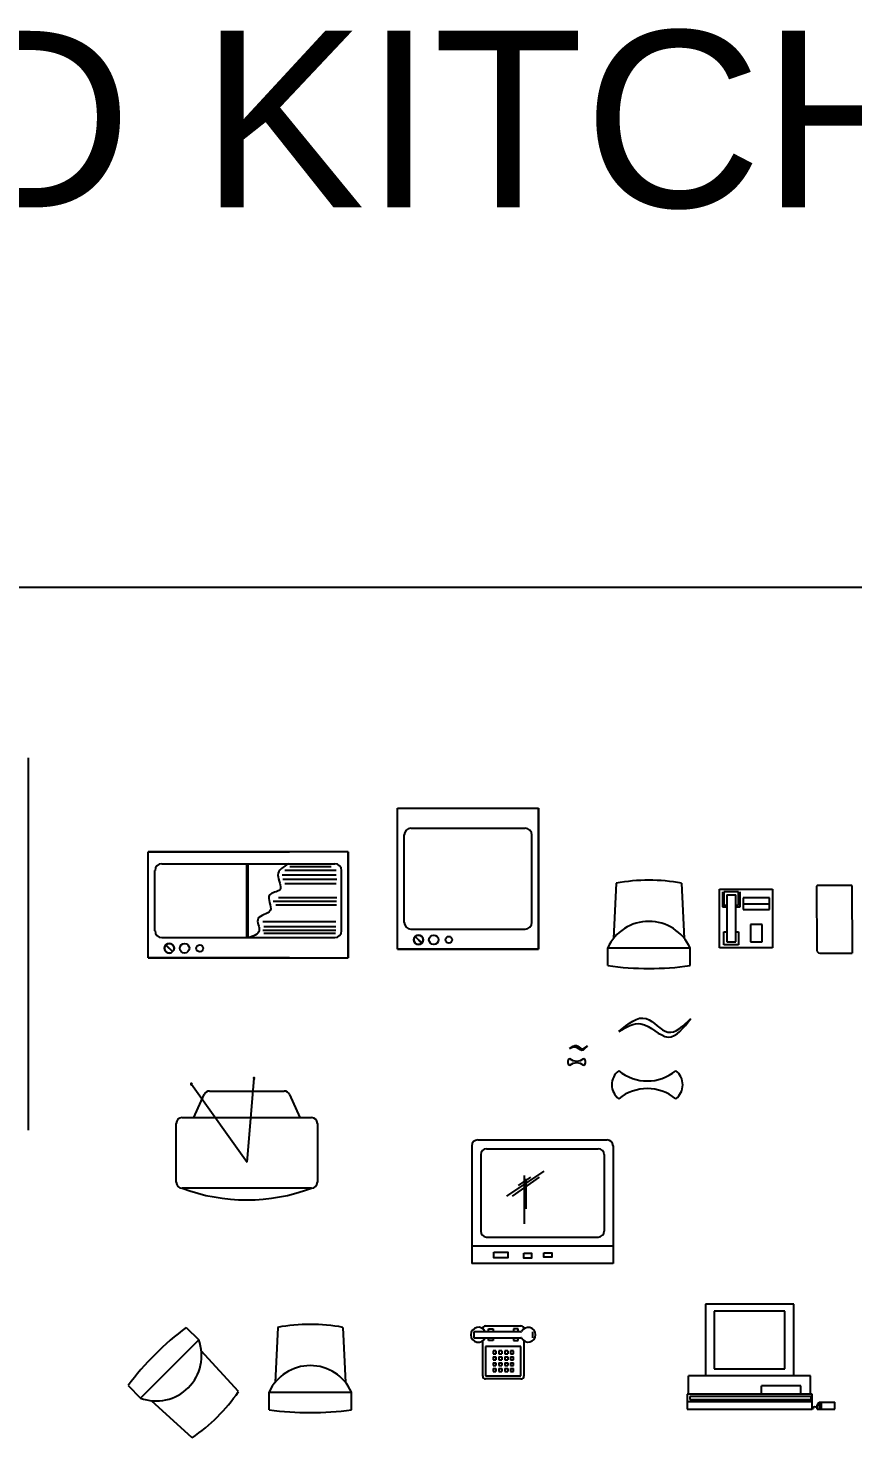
# Model space of a CAD drawing. Header units: metres. Extents: x 3586 to 7307, y 3108 to 6437.
# Drawn here: x 4054.568 to 4054.956, y 3258.491 to 3259.154 of the extents above; entities that cross this region are included whole.
import ezdxf

# ---------------------------------------------------------------- set-up
doc = ezdxf.new("R2010")
doc.units = ezdxf.units.M
doc.layers.add('FURNITURE', color=40, linetype='Continuous')
doc.styles.get("Standard").update_dxf_attribs({"font": 'arial.ttf'})

msp = doc.modelspace()

# ---------------------------------------------------------------- linework, layer by layer
for p, q in [((4053.86231, 3258.89069), (4055.30053, 3258.89069)), ((4054.56834, 3258.81038), (4054.56834, 3258.63524)), ((4054.77707, 3258.62791), (4054.77707, 3258.57257)), ((4054.77983, 3258.63067), (4054.84071, 3258.63067)), ((4054.78399, 3258.62652), (4054.83656, 3258.62652)), ((4054.84348, 3258.62791), (4054.84348, 3258.57257)), ((4054.78122, 3258.62376), (4054.78122, 3258.58778)), ((4054.83933, 3258.62376), (4054.83933, 3258.58778)), ((4054.79353, 3258.60422), (4054.81115, 3258.61595)), ((4054.79624, 3258.60422), (4054.80889, 3258.61324)), ((4054.79895, 3258.60918), (4054.80483, 3258.61324)), ((4054.80172, 3258.61397), (4054.80172, 3258.59121)), ((4054.80251, 3258.61238), (4054.80251, 3258.59833)), ((4054.77707, 3258.58087), (4054.84348, 3258.58087)), ((4054.78399, 3258.58502), (4054.83656, 3258.58502)), ((4054.84348, 3258.57257), (4054.77707, 3258.57257))]:
    msp.add_line(p, q)
for points in [[(4054.78733, 3258.57784), (4054.79406, 3258.57784), (4054.79406, 3258.5752), (4054.78733, 3258.5752)], [(4054.80151, 3258.57748), (4054.80511, 3258.57748), (4054.80511, 3258.57508), (4054.80151, 3258.57508)], [(4054.81088, 3258.5776), (4054.81473, 3258.5776), (4054.81473, 3258.57556), (4054.81088, 3258.57556)]]:
    msp.add_lwpolyline(points, close=True)
for centre, radius, start, end in [((4054.82429, 3258.66735), 0.00208, 127.74981, 232.25019), ((4054.82637, 3258.67309), 0.0053, 230.66776, 309.33224), ((4054.82637, 3258.6616), 0.0053, 50.66776, 129.33224), ((4054.82846, 3258.66735), 0.00208, 307.74981, 52.25019), ((4054.85126, 3258.65663), 0.00833, 127.74981, 232.25019), ((4054.8596, 3258.6796), 0.02119, 230.66776, 309.33224), ((4054.86793, 3258.65663), 0.00833, 307.74981, 52.25019), ((4054.8596, 3258.63365), 0.02119, 50.66776, 129.33224), ((4054.77983, 3258.62791), 0.00277, 90, 180), ((4054.78399, 3258.62376), 0.00277, 90, 180), ((4054.83656, 3258.62376), 0.00277, 0, 90), ((4054.84071, 3258.62791), 0.00277, 0, 90), ((4054.78399, 3258.58778), 0.00277, 180, 270), ((4054.83656, 3258.58778), 0.00277, 270, 0)]:
    msp.add_arc(centre, radius, start, end)
for points in [[(4054.84628, 3258.68175), (4054.8591, 3258.68777), (4054.86928, 3258.68137), (4054.88011, 3258.68785)], [(4054.84628, 3258.68175), (4054.85661, 3258.68533), (4054.8694, 3258.67909), (4054.88011, 3258.68785)], [(4054.82305, 3258.67363), (4054.82625, 3258.67513), (4054.8288, 3258.67353), (4054.8315, 3258.67515)], [(4054.82305, 3258.67363), (4054.82563, 3258.67452), (4054.82883, 3258.67296), (4054.8315, 3258.67515)]]:
    msp.add_spline(points, degree=3)
at = {"layer": 'FURNITURE'}
for p, q in [((4054.74206, 3258.72037), (4054.74206, 3258.78678)), ((4054.74206, 3258.72037), (4054.74206, 3258.78678)), ((4054.74206, 3258.78678), (4054.80847, 3258.78678)), ((4054.74206, 3258.78678), (4054.80847, 3258.78678)), ((4054.80847, 3258.72037), (4054.80847, 3258.78678)), ((4054.80847, 3258.78678), (4054.80847, 3258.72037)), ((4054.74522, 3258.73302), (4054.74522, 3258.77413)), ((4054.74838, 3258.77729), (4054.80214, 3258.77729)), ((4054.8053, 3258.73302), (4054.8053, 3258.77413)), ((4054.62484, 3258.76618), (4054.69125, 3258.76618)), ((4054.71892, 3258.76618), (4054.62484, 3258.76618)), ((4054.62484, 3258.71637), (4054.62484, 3258.76618)), ((4054.62484, 3258.71637), (4054.62484, 3258.76618)), ((4054.71892, 3258.76618), (4054.71892, 3258.71637)), ((4054.71892, 3258.71637), (4054.71892, 3258.76618)), ((4054.63117, 3258.76058), (4054.7126, 3258.76058)), ((4054.67119, 3258.72586), (4054.67119, 3258.76058)), ((4054.67188, 3258.72586), (4054.67188, 3258.76058)), ((4054.628, 3258.72902), (4054.628, 3258.75742)), ((4054.71576, 3258.72902), (4054.71576, 3258.75742)), ((4054.845, 3258.75144), (4054.84375, 3258.72549)), ((4054.87571, 3258.75144), (4054.87696, 3258.72549)), ((4054.93923, 3258.75005), (4054.93933, 3258.71989)), ((4054.95556, 3258.75038), (4054.93951, 3258.75033)), ((4054.95584, 3258.75011), (4054.95594, 3258.71856)), ((4054.74838, 3258.72985), (4054.80214, 3258.72985)), ((4054.75032, 3258.72638), (4054.75032, 3258.72638)), ((4054.75037, 3258.72643), (4054.75037, 3258.72643)), ((4054.75055, 3258.72616), (4054.75057, 3258.72618)), ((4054.75055, 3258.72616), (4054.75327, 3258.72343)), ((4054.75057, 3258.72618), (4054.7533, 3258.72345)), ((4054.75057, 3258.72618), (4054.75057, 3258.72618)), ((4054.75059, 3258.7262), (4054.75332, 3258.72348)), ((4054.75059, 3258.7262), (4054.75332, 3258.72348)), ((4054.7535, 3258.72643), (4054.7535, 3258.72643)), ((4054.75354, 3258.72638), (4054.75354, 3258.72638)), ((4054.63117, 3258.72586), (4054.7126, 3258.72586)), ((4054.63311, 3258.72239), (4054.63311, 3258.72239)), ((4054.63315, 3258.72243), (4054.63315, 3258.72243)), ((4054.63333, 3258.72216), (4054.63335, 3258.72219)), ((4054.63333, 3258.72216), (4054.63606, 3258.71944)), ((4054.63335, 3258.72219), (4054.63335, 3258.72219)), ((4054.63335, 3258.72219), (4054.63608, 3258.71946)), ((4054.63338, 3258.72221), (4054.6361, 3258.71948)), ((4054.63338, 3258.72221), (4054.6361, 3258.71948)), ((4054.63628, 3258.72243), (4054.63628, 3258.72243)), ((4054.63633, 3258.72239), (4054.63633, 3258.72239)), ((4054.74206, 3258.72037), (4054.80847, 3258.72037)), ((4054.80847, 3258.72037), (4054.74206, 3258.72037)), ((4054.75032, 3258.72325), (4054.75032, 3258.72325)), ((4054.75037, 3258.72321), (4054.75037, 3258.72321)), ((4054.7535, 3258.72321), (4054.7535, 3258.72321)), ((4054.75354, 3258.72325), (4054.75354, 3258.72325)), ((4054.84098, 3258.7127), (4054.84098, 3258.721)), ((4054.84098, 3258.721), (4054.87972, 3258.721)), ((4054.87972, 3258.7127), (4054.87972, 3258.721)), ((4054.69125, 3258.71637), (4054.62484, 3258.71637)), ((4054.62484, 3258.71637), (4054.71892, 3258.71637)), ((4054.63311, 3258.71926), (4054.63311, 3258.71926)), ((4054.63315, 3258.71922), (4054.63315, 3258.71922)), ((4054.63628, 3258.71922), (4054.63628, 3258.71922)), ((4054.63633, 3258.71926), (4054.63633, 3258.71926)), ((4054.94072, 3258.71851), (4054.95594, 3258.71856)), ((4054.64514, 3258.65694), (4054.67133, 3258.6203)), ((4054.65362, 3258.65365), (4054.68876, 3258.65365)), ((4054.67133, 3258.6203), (4054.6746, 3258.65962)), ((4054.64628, 3258.6412), (4054.65109, 3258.65201)), ((4054.69129, 3258.65201), (4054.69609, 3258.6412)), ((4054.64075, 3258.6412), (4054.70162, 3258.6412)), ((4054.63798, 3258.61076), (4054.63798, 3258.63844)), ((4054.70439, 3258.63844), (4054.70439, 3258.61076)), ((4054.70162, 3258.608), (4054.64075, 3258.608)), ((4054.92849, 3258.55348), (4054.88698, 3258.55348)), ((4054.88698, 3258.55348), (4054.88698, 3258.51966)), ((4054.92434, 3258.5501), (4054.89113, 3258.5501)), ((4054.89113, 3258.5501), (4054.89113, 3258.52305)), ((4054.92434, 3258.52305), (4054.92434, 3258.5501)), ((4054.92849, 3258.51966), (4054.92849, 3258.55348)), ((4054.6427, 3258.54252), (4054.64857, 3258.53665)), ((4054.68571, 3258.54253), (4054.68446, 3258.51658)), ((4054.71641, 3258.54253), (4054.71766, 3258.51658)), ((4054.64857, 3258.53665), (4054.62118, 3258.50926)), ((4054.66725, 3258.51229), (4054.64979, 3258.53152)), ((4054.89113, 3258.52305), (4054.92434, 3258.52305)), ((4054.61531, 3258.51513), (4054.62118, 3258.50926)), ((4054.87905, 3258.51105), (4054.87905, 3258.51966)), ((4054.93642, 3258.51966), (4054.87905, 3258.51966)), ((4054.93181, 3258.51505), (4054.91336, 3258.51505)), ((4054.91336, 3258.51105), (4054.91336, 3258.51505)), ((4054.93181, 3258.51105), (4054.93181, 3258.51505)), ((4054.93642, 3258.51105), (4054.93642, 3258.51966)), ((4054.64554, 3258.49057), (4054.62631, 3258.50804)), ((4054.68169, 3258.50379), (4054.68169, 3258.51209)), ((4054.68169, 3258.51209), (4054.72043, 3258.51209)), ((4054.72043, 3258.50379), (4054.72043, 3258.51209)), ((4054.9371, 3258.51105), (4054.87837, 3258.51105)), ((4054.87837, 3258.51105), (4054.87837, 3258.50398)), ((4054.9371, 3258.50752), (4054.87837, 3258.50752)), ((4054.93675, 3258.51), (4054.87966, 3258.51)), ((4054.87966, 3258.51), (4054.87966, 3258.50853)), ((4054.87966, 3258.50853), (4054.93675, 3258.50853)), ((4054.93675, 3258.50853), (4054.93675, 3258.51)), ((4054.9371, 3258.50398), (4054.9371, 3258.51105)), ((4054.93957, 3258.5057), (4054.9405, 3258.50737)), ((4054.9405, 3258.50737), (4054.9405, 3258.50398)), ((4054.9405, 3258.50737), (4054.94789, 3258.50737)), ((4054.94144, 3258.50737), (4054.94144, 3258.50398)), ((4054.94789, 3258.50398), (4054.94789, 3258.50737)), ((4054.87837, 3258.50398), (4054.9371, 3258.50398)), ((4054.93751, 3258.50408), (4054.9371, 3258.50424)), ((4054.93767, 3258.5044), (4054.93751, 3258.50408)), ((4054.93783, 3258.50504), (4054.93767, 3258.5044)), ((4054.93831, 3258.5052), (4054.93783, 3258.50504)), ((4054.93895, 3258.50504), (4054.93831, 3258.5052)), ((4054.93957, 3258.50484), (4054.93895, 3258.50504)), ((4054.93957, 3258.50398), (4054.93957, 3258.5057)), ((4054.93957, 3258.50398), (4054.94789, 3258.50398))]:
    msp.add_line(p, q, dxfattribs=at)
at = {"layer": 'FURNITURE', "color": 253}
for p, q in [((4054.71088, 3258.75911), (4054.69139, 3258.75911)), ((4054.71324, 3258.75527), (4054.68785, 3258.75527)), ((4054.71353, 3258.7532), (4054.68815, 3258.7532)), ((4054.71324, 3258.75734), (4054.68903, 3258.75734)), ((4054.71324, 3258.75113), (4054.68903, 3258.75113)), ((4054.71342, 3258.74283), (4054.68361, 3258.74283)), ((4054.71342, 3258.74106), (4054.68485, 3258.74106)), ((4054.7136, 3258.7446), (4054.68608, 3258.7446)), ((4054.71307, 3258.73329), (4054.67867, 3258.73329)), ((4054.71307, 3258.72923), (4054.67867, 3258.72923)), ((4054.71307, 3258.73099), (4054.6792, 3258.73099)), ((4054.7129, 3258.72781), (4054.6792, 3258.72781))]:
    msp.add_line(p, q, dxfattribs=at)
at = {"layer": 'FURNITURE', "linetype": 'Continuous'}
for p, q in [((4054.89357, 3258.74868), (4054.91848, 3258.74868)), ((4054.89357, 3258.72101), (4054.89357, 3258.74868)), ((4054.89496, 3258.7473), (4054.89496, 3258.74038)), ((4054.90257, 3258.7473), (4054.89565, 3258.7473)), ((4054.89565, 3258.7473), (4054.89565, 3258.74107)), ((4054.89703, 3258.74591), (4054.90118, 3258.74591)), ((4054.89703, 3258.74591), (4054.89703, 3258.72378)), ((4054.90118, 3258.72378), (4054.90118, 3258.74591)), ((4054.90257, 3258.74107), (4054.90257, 3258.7473)), ((4054.90326, 3258.74038), (4054.90326, 3258.7473)), ((4054.91848, 3258.74868), (4054.91848, 3258.72101)), ((4054.89496, 3258.74038), (4054.89703, 3258.74038)), ((4054.89565, 3258.74107), (4054.89703, 3258.74107)), ((4054.90118, 3258.74107), (4054.90257, 3258.74107)), ((4054.90118, 3258.74038), (4054.90326, 3258.74038)), ((4054.91709, 3258.74453), (4054.90464, 3258.74453)), ((4054.90464, 3258.74453), (4054.90464, 3258.739)), ((4054.90464, 3258.74176), (4054.91709, 3258.74176)), ((4054.91709, 3258.739), (4054.91709, 3258.74453)), ((4054.90464, 3258.739), (4054.91709, 3258.739)), ((4054.89565, 3258.72239), (4054.89565, 3258.72862)), ((4054.89565, 3258.72862), (4054.89703, 3258.72862)), ((4054.90118, 3258.72862), (4054.90257, 3258.72862)), ((4054.90257, 3258.72862), (4054.90257, 3258.72239)), ((4054.9081, 3258.73208), (4054.9081, 3258.72378)), ((4054.91364, 3258.73208), (4054.9081, 3258.73208)), ((4054.91364, 3258.72378), (4054.91364, 3258.73208)), ((4054.91848, 3258.72101), (4054.89357, 3258.72101)), ((4054.90257, 3258.72239), (4054.89565, 3258.72239)), ((4054.89703, 3258.72378), (4054.90118, 3258.72378)), ((4054.9081, 3258.72378), (4054.91364, 3258.72378)), ((4054.80016, 3258.54042), (4054.77802, 3258.54042)), ((4054.77802, 3258.54042), (4054.77802, 3258.53766)), ((4054.78348, 3258.54319), (4054.80016, 3258.54319)), ((4054.78494, 3258.54042), (4054.78494, 3258.54181)), ((4054.78494, 3258.54181), (4054.78702, 3258.54181)), ((4054.78702, 3258.54181), (4054.78702, 3258.54042)), ((4054.7967, 3258.54181), (4054.7967, 3258.54042)), ((4054.79878, 3258.54181), (4054.7967, 3258.54181)), ((4054.79878, 3258.54042), (4054.79878, 3258.54181)), ((4054.80569, 3258.53766), (4054.80569, 3258.54042)), ((4054.77802, 3258.53766), (4054.80016, 3258.53766)), ((4054.78217, 3258.51959), (4054.78217, 3258.53604)), ((4054.78494, 3258.53627), (4054.78494, 3258.53766)), ((4054.78702, 3258.53627), (4054.78494, 3258.53627)), ((4054.78702, 3258.53766), (4054.78702, 3258.53627)), ((4054.7967, 3258.53766), (4054.7967, 3258.53627)), ((4054.7967, 3258.53627), (4054.79878, 3258.53627)), ((4054.79878, 3258.53627), (4054.79878, 3258.53766)), ((4054.80154, 3258.53613), (4054.80154, 3258.5195)), ((4054.80016, 3258.53351), (4054.78356, 3258.53351)), ((4054.78356, 3258.53351), (4054.78356, 3258.51967)), ((4054.7884, 3258.53143), (4054.78702, 3258.53143)), ((4054.78702, 3258.53143), (4054.78702, 3258.53005)), ((4054.78702, 3258.53005), (4054.7884, 3258.53005)), ((4054.78702, 3258.52866), (4054.78702, 3258.52728)), ((4054.78702, 3258.52866), (4054.7884, 3258.52866)), ((4054.78702, 3258.52728), (4054.7884, 3258.52728)), ((4054.7884, 3258.53143), (4054.7884, 3258.53005)), ((4054.7884, 3258.52866), (4054.7884, 3258.52728)), ((4054.78978, 3258.53143), (4054.78978, 3258.53005)), ((4054.79117, 3258.53143), (4054.78978, 3258.53143)), ((4054.78978, 3258.53005), (4054.79117, 3258.53005)), ((4054.78978, 3258.52866), (4054.79117, 3258.52866)), ((4054.78978, 3258.52866), (4054.78978, 3258.52728)), ((4054.78978, 3258.52728), (4054.79117, 3258.52728)), ((4054.79117, 3258.53143), (4054.79117, 3258.53005)), ((4054.79117, 3258.52866), (4054.79117, 3258.52728)), ((4054.79255, 3258.53143), (4054.79255, 3258.53005)), ((4054.79393, 3258.53143), (4054.79255, 3258.53143)), ((4054.79255, 3258.53005), (4054.79393, 3258.53005)), ((4054.79255, 3258.52866), (4054.79255, 3258.52728)), ((4054.79255, 3258.52866), (4054.79393, 3258.52866)), ((4054.79255, 3258.52728), (4054.79393, 3258.52728)), ((4054.79393, 3258.53143), (4054.79393, 3258.53005)), ((4054.79393, 3258.52866), (4054.79393, 3258.52728)), ((4054.7967, 3258.53143), (4054.79532, 3258.53143)), ((4054.79532, 3258.53143), (4054.79532, 3258.53005)), ((4054.79532, 3258.53005), (4054.7967, 3258.53005)), ((4054.79532, 3258.52866), (4054.79532, 3258.52728)), ((4054.79532, 3258.52866), (4054.7967, 3258.52866)), ((4054.79532, 3258.52728), (4054.7967, 3258.52728)), ((4054.7967, 3258.53005), (4054.7967, 3258.53143)), ((4054.7967, 3258.52728), (4054.7967, 3258.52866)), ((4054.80016, 3258.51967), (4054.80016, 3258.53351)), ((4054.78702, 3258.5259), (4054.78702, 3258.52451)), ((4054.78702, 3258.5259), (4054.7884, 3258.5259)), ((4054.78702, 3258.52451), (4054.7884, 3258.52451)), ((4054.78702, 3258.52313), (4054.78702, 3258.52174)), ((4054.78702, 3258.52313), (4054.7884, 3258.52313)), ((4054.78702, 3258.52174), (4054.7884, 3258.52174)), ((4054.7884, 3258.5259), (4054.7884, 3258.52451)), ((4054.7884, 3258.52313), (4054.7884, 3258.52174)), ((4054.78978, 3258.5259), (4054.78978, 3258.52451)), ((4054.78978, 3258.5259), (4054.79117, 3258.5259)), ((4054.78978, 3258.52451), (4054.79117, 3258.52451)), ((4054.78978, 3258.52313), (4054.78978, 3258.52174)), ((4054.78978, 3258.52313), (4054.79117, 3258.52313)), ((4054.78978, 3258.52174), (4054.79117, 3258.52174)), ((4054.79117, 3258.5259), (4054.79117, 3258.52451)), ((4054.79117, 3258.52313), (4054.79117, 3258.52174)), ((4054.79255, 3258.5259), (4054.79255, 3258.52451)), ((4054.79255, 3258.5259), (4054.79393, 3258.5259)), ((4054.79255, 3258.52451), (4054.79393, 3258.52451)), ((4054.79255, 3258.52313), (4054.79255, 3258.52174)), ((4054.79255, 3258.52313), (4054.79393, 3258.52313)), ((4054.79255, 3258.52174), (4054.79393, 3258.52174)), ((4054.79393, 3258.5259), (4054.79393, 3258.52451)), ((4054.79393, 3258.52313), (4054.79393, 3258.52174)), ((4054.79532, 3258.5259), (4054.7967, 3258.5259)), ((4054.79532, 3258.5259), (4054.79532, 3258.52451)), ((4054.79532, 3258.52451), (4054.7967, 3258.52451)), ((4054.79532, 3258.52313), (4054.7967, 3258.52313)), ((4054.79532, 3258.52313), (4054.79532, 3258.52174)), ((4054.79532, 3258.52174), (4054.7967, 3258.52174)), ((4054.7967, 3258.52451), (4054.7967, 3258.5259)), ((4054.7967, 3258.52174), (4054.7967, 3258.52313)), ((4054.80016, 3258.51829), (4054.78349, 3258.51829)), ((4054.78356, 3258.51967), (4054.80016, 3258.51967))]:
    msp.add_line(p, q, dxfattribs=at)
at = {"layer": 'FURNITURE'}
for centre, radius in [((4054.75193, 3258.72482), 0.00224), ((4054.75914, 3258.72482), 0.00224), ((4054.76623, 3258.72482), 0.00161), ((4054.63472, 3258.72082), 0.00224), ((4054.64192, 3258.72082), 0.00224), ((4054.64902, 3258.72082), 0.00161)]:
    msp.add_circle(centre, radius, dxfattribs=at)
for centre, radius, start, end in [((4054.74838, 3258.77413), 0.00316, 90, 180), ((4054.80214, 3258.77413), 0.00316, 0, 90), ((4054.63117, 3258.75742), 0.00316, 90, 180), ((4054.7126, 3258.75742), 0.00316, 0, 90), ((4054.86035, 3258.66696), 0.08587, 79.70087, 100.29913), ((4054.93951, 3258.75005), 0.000277, 90.18374, 180.18374), ((4054.95556, 3258.75011), 0.000277, 0.18374, 90.18374), ((4054.74838, 3258.73302), 0.00316, 180, 270), ((4054.80214, 3258.73302), 0.00316, 270, 0), ((4054.86035, 3258.71216), 0.02129, 24.52955, 155.47045), ((4054.63117, 3258.72902), 0.00316, 180, 270), ((4054.7126, 3258.72902), 0.00316, 270, 0), ((4054.75193, 3258.72482), 0.00224, 0, 180), ((4054.75193, 3258.72482), 0.00193, 134.05992, 135.94008), ((4054.75193, 3258.72482), 0.00193, 135, 135.94008), ((4054.63472, 3258.72082), 0.00224, 0, 180), ((4054.63472, 3258.72082), 0.00224, 180, 0), ((4054.63472, 3258.72082), 0.00193, 134.05992, 135.94008), ((4054.63472, 3258.72082), 0.00193, 135, 135.94008), ((4054.63472, 3258.72082), 0.00193, 314.05992, 315.94008), ((4054.75193, 3258.72482), 0.00224, 180, 0), ((4054.75193, 3258.72482), 0.00193, 314.05992, 315.94008), ((4054.94072, 3258.7199), 0.00138, 180.18374, 270.18374), ((4054.86035, 3258.8476), 0.13628, 261.82877, 278.17123), ((4054.6746, 3258.65962), 0.000346, 0, 180), ((4054.64514, 3258.65694), 0.000346, 0, 180), ((4054.64514, 3258.65694), 0.000346, 180, 0), ((4054.65362, 3258.65089), 0.00277, 90, 156.03751), ((4054.6746, 3258.65962), 0.000346, 180, 0), ((4054.68876, 3258.65089), 0.00277, 23.96249, 90), ((4054.64075, 3258.63844), 0.00277, 90, 180), ((4054.70162, 3258.63844), 0.00277, 0, 90), ((4054.64075, 3258.61076), 0.00277, 180, 270), ((4054.67119, 3258.68893), 0.08647, 249.39031, 290.60969), ((4054.70162, 3258.61076), 0.00277, 270, 0), ((4054.72439, 3258.43344), 0.13628, 126.82877, 143.17123), ((4054.70106, 3258.45804), 0.08587, 79.70087, 100.29913), ((4054.80022, 3258.54084), 0.000427, 261.49033, 308.50229), ((4054.62862, 3258.5292), 0.02129, 249.52955, 20.47045), ((4054.80022, 3258.53723), 0.000427, 51.49771, 98.50967), ((4054.70106, 3258.50325), 0.02129, 24.52955, 155.47045), ((4054.59666, 3258.56117), 0.08587, 304.70087, 325.29913), ((4054.70106, 3258.63868), 0.13628, 261.82877, 278.17123)]:
    msp.add_arc(centre, radius, start, end, dxfattribs=at)
at = {"layer": 'FURNITURE', "linetype": 'Continuous'}
for centre, radius, start, end in [((4054.7801, 3258.53904), 0.00353, 24.02748, 336.6167), ((4054.78338, 3258.54198), 0.00122, 81.8699, 188.1301), ((4054.80033, 3258.54198), 0.00122, 351.8699, 98.1301), ((4054.80362, 3258.53904), 0.00346, 205.0096, 154.8206), ((4054.78338, 3258.5195), 0.00122, 171.8699, 278.1301), ((4054.80033, 3258.5195), 0.00122, 261.8699, 8.1301)]:
    msp.add_arc(centre, radius, start, end, dxfattribs=at)
at = {"layer": 'FURNITURE', "color": 253}
msp.add_spline([(4054.69087, 3258.76058), (4054.68583, 3258.75526), (4054.6867, 3258.74839), (4054.68184, 3258.74589), (4054.68221, 3258.73852), (4054.67647, 3258.73477), (4054.67697, 3258.72902), (4054.67188, 3258.72586)], degree=3, dxfattribs=at)

# ---------------------------------------------------------------- texts
msp.add_text('TOILET AND KITCHEN', height=0.0830121).set_placement((4053.93417, 3259.06934))

doc.saveas('drawing.dxf')
